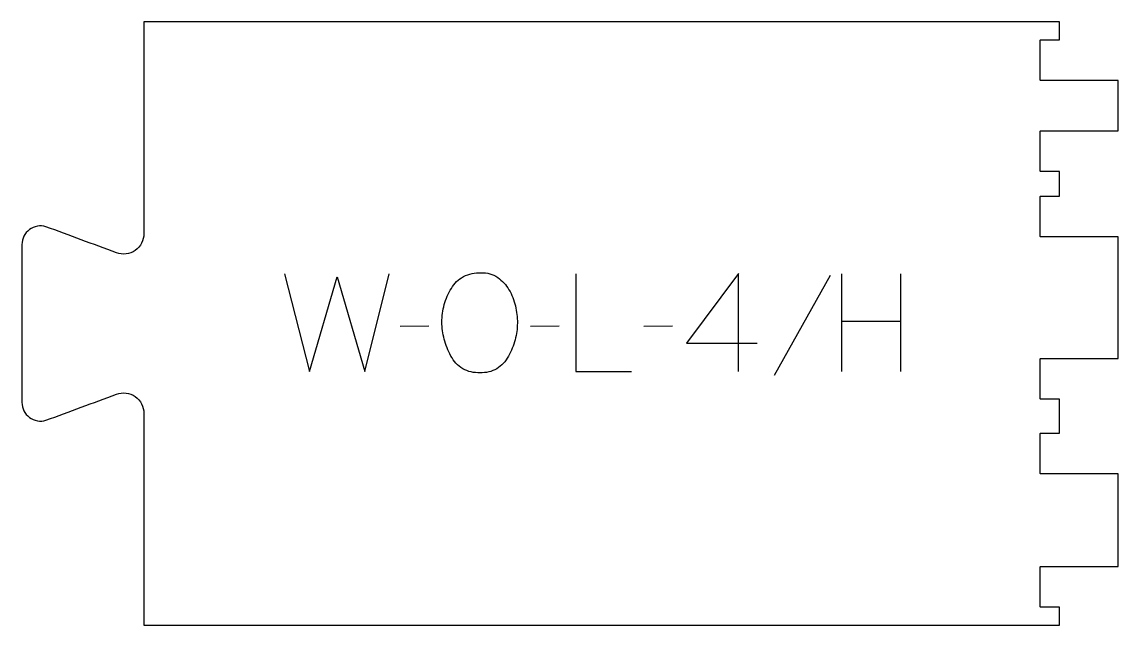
# Model space of a CAD drawing. Extents: x 0 to 337, y 0 to 186.
import ezdxf

# ---------------------------------------------------------------- set-up
doc = ezdxf.new("R2010")
doc.units = 0
doc.layers.add('1_ANYTOOL_1MMDEEP_LABELS_S', color=2, linetype='CONTINUOUS')
doc.layers.add('4_ANYTOOL_CUTTHROUGH_OUTSI', color=5, linetype='CONTINUOUS')

msp = doc.modelspace()

# ---------------------------------------------------------------- linework, layer by layer
at = {"layer": '1_ANYTOOL_1MMDEEP_LABELS_S'}
for p, q in [((251.962142, 108.034047), (251.962142, 78.034047)), ((270.262142, 78.034047), (270.262142, 108.034047)), ((248.490713, 107.562618), (231.304999, 76.791189)), ((125.104999, 91.919761), (116.319285, 91.834047)), ((165.13357, 91.919761), (156.347856, 91.834047)), ((200.019285, 91.919761), (191.23357, 91.834047)), ((270.262142, 93.334047), (251.962142, 93.334047)), ((204.304999, 86.691189), (226.076428, 86.691189))]:
    msp.add_line(p, q, dxfattribs=at)
for points in [[(80.747856, 108.034047), (88.462142, 78.034047), (96.904999, 107.134047), (105.390713, 78.034047), (112.890713, 108.034047)], [(170.276428, 108.034047), (170.276428, 78.034047), (187.376428, 78.034047)], [(220.290713, 78.034047), (220.33357, 108.076904), (204.304999, 86.691189)]]:
    msp.add_lwpolyline(points, dxfattribs=at)
msp.add_lwpolyline([(141.176428, 108.376904, -0.064784), (143.850383, 108.028982, -0.088904), (146.276428, 106.898332, -0.05419), (148.198992, 105.206202, -0.051179), (149.726428, 103.148332, -0.041653), (150.908627, 100.71956, -0.036749), (151.697856, 98.134047, -0.024892), (152.155635, 95.514784, -0.030823), (152.319285, 92.862618, -0.034269), (152.142765, 90.290121, -0.031918), (151.628213, 87.762618, -0.031725), (150.740026, 85.153221, -0.026303), (149.554999, 82.662618, -0.058719), (148.031219, 80.500871, -0.077745), (145.992499, 78.837618, -0.077243), (143.505511, 77.85878, -0.055252), (140.83357, 77.562618, -0.054051), (138.079645, 77.861197, -0.077615), (135.513928, 78.859047, -0.078558), (133.438854, 80.54612, -0.060481), (131.897856, 82.748332, -0.02629), (130.711196, 85.287552, -0.031299), (129.824642, 87.944761, -0.031469), (129.309603, 90.531577, -0.033416), (129.13357, 93.162618, -0.032847), (129.312248, 95.879567, -0.035049), (129.856785, 98.546547, -0.03503), (130.772759, 101.123586, -0.032231), (132.026428, 103.555475, -0.062518), (133.648316, 105.622569, -0.074052), (135.760356, 107.171547, -0.072322), (138.38721, 108.102438, -0.049083)], format="xyb", close=True, dxfattribs=at)
at = {"layer": '4_ANYTOOL_CUTTHROUGH_OUTSI'}
msp.add_lwpolyline([(337.000179, 18), (337.000179, 46.5), (313.250179, 46.5, -0.414214), (313.000179, 46.75), (313.000179, 58.75, -0.414214), (313.250179, 59), (319.000179, 59), (319.000179, 69.5), (313.250179, 69.5, -0.414214), (313.000179, 69.75), (313.000179, 81.75, -0.414214), (313.250179, 82), (337.000179, 82), (337.000179, 119.411), (313.250179, 119.411, -0.414214), (313.000179, 119.661), (313.000179, 131.661, -0.414214), (313.250179, 131.911), (319.000179, 131.911), (319.000179, 139.5), (313.250179, 139.5, -0.414214), (313.000179, 139.75), (313.000179, 151.75, -0.414214), (313.250179, 152), (337.000179, 152), (337.000179, 167.5), (313.250179, 167.5, -0.414214), (313.000179, 167.75), (313.000179, 179.75, -0.414214), (313.250179, 180), (319.000179, 180), (319.000179, 185.5), (37.500179, 185.5), (37.500179, 120.363046, -0.522099), (29.084274, 114.500337, 0.000005), (7.38769, 122.5156, 0.236335), (2.318105, 121.616579, 0.237079), (0.000456, 117.003393), (0, 68.497309, 0.237079), (2.317649, 63.884126, 0.237104), (7.402166, 62.990037, -0.000005), (29.084372, 71.000105, -0.522094), (37.500179, 65.13736), (37.500179, 0), (319.000179, 0), (319.000179, 5.5), (313.250179, 5.5, -0.414214), (313.000179, 5.75), (313.000179, 17.75, -0.414214), (313.250179, 18)], format="xyb", close=True, dxfattribs=at)

doc.saveas('drawing.dxf')
